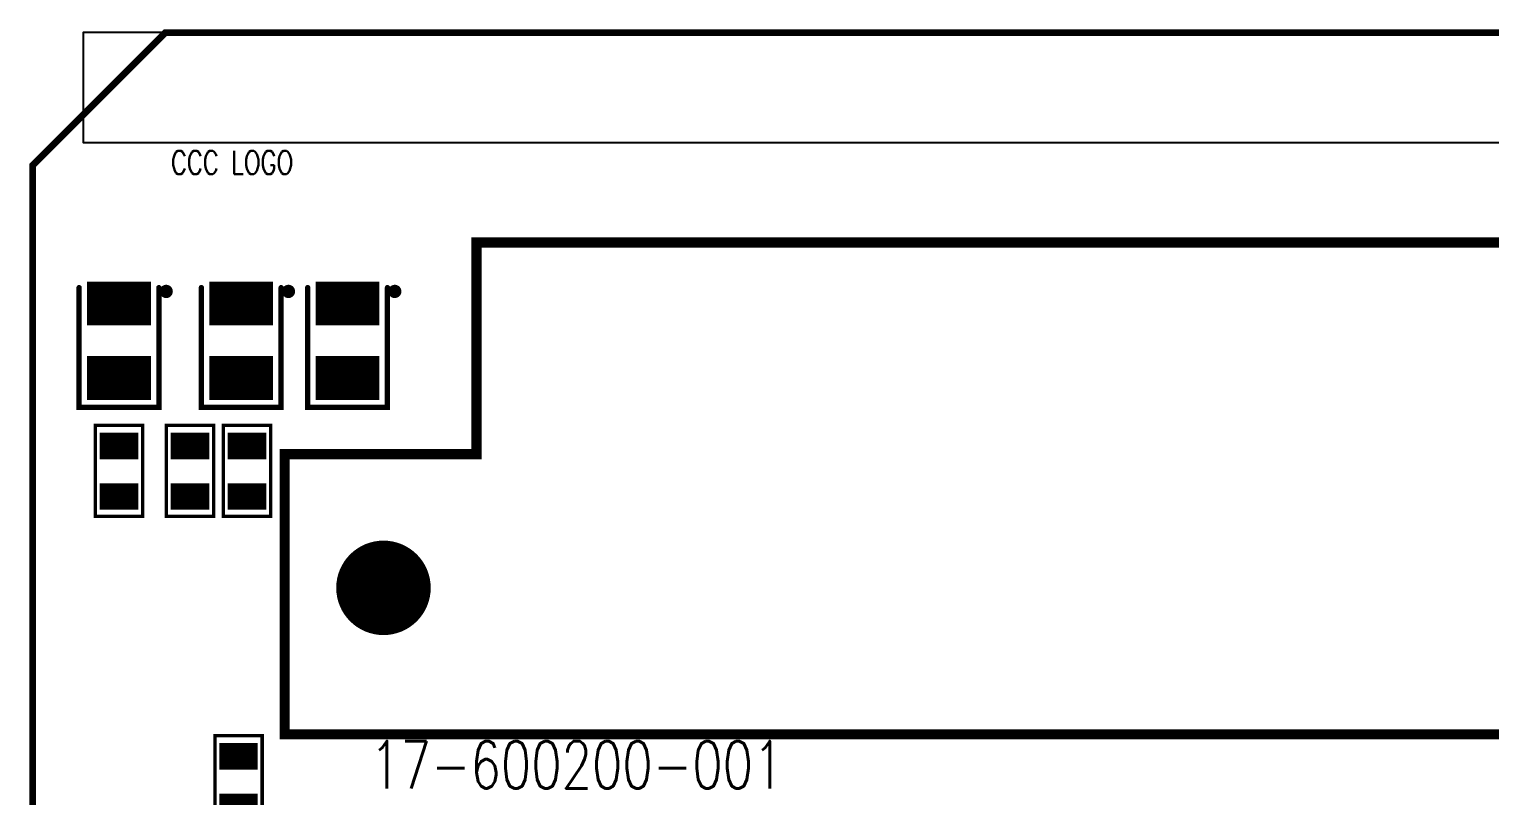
# Model space of a CAD drawing. Extents: x 0 to 127, y 0 to 167.
# Drawn here: x -0.1 to 54.8, y 123.7 to 152.5 of the extents above; entities that cross this region are included whole.
import ezdxf

# ---------------------------------------------------------------- set-up
doc = ezdxf.new("R2010")
doc.units = 0
doc.linetypes.add('KEEPOUT_10000000$0', pattern=[2, 1, 1])
for name, color, linetype in [('2D_LINE_126', 222, 'CONTINUOUS'), ('BOARD_OUTLINE_00', 254, 'CONTINUOUS'), ('DRIL_NPLTE_THRU_01', 3, 'CONTINUOUS'), ('DRIL_PLTE_THRU_01', 3, 'CONTINUOUS'), ('DRIL_SYMBOL', 254, 'CONTINUOUS'), ('KEEPOUT_00', 1, 'CONTINUOUS'), ('PADS_INNER', 106, 'CONTINUOUS'), ('PADS_TOP', 106, 'CONTINUOUS'), ('PART_TOP_2DLINE_126', 222, 'CONTINUOUS'), ('TEXT_126', 222, 'CONTINUOUS')]:
    doc.layers.add(name, color=color, linetype=linetype)
doc.styles.add('W0$127', font='simplex', dxfattribs={"width": 0.75})
doc.styles.add('W0$254', font='simplex', dxfattribs={"width": 0.75})

# ---------------------------------------------------------------- blocks, each defined once
blk = doc.blocks.new('SMOOTH_0$254')
at = {"const_width": 0.127}
blk.add_lwpolyline([(-0.0635, 0, 1), (0.0635, 0, 1)], format="xyb", close=True, dxfattribs=at)
blk = doc.blocks.new('BOARD_3329')
at = {"layer": 'BOARD_OUTLINE_00', "const_width": 0.254}
blk.add_lwpolyline([(5.588, -10.84199), (10.58799, -5.842), (131.318, -5.842), (132.588, -7.112), (132.588, -156.972), (131.318, -158.242), (16.088106, -158.242), (5.588, -65.8368)], close=True, dxfattribs=at)
at = {"layer": 'BOARD_OUTLINE_00'}
for p in [(10.58799, -5.842), (5.588, -10.84199)]:
    blk.add_blockref('SMOOTH_0$254', p, dxfattribs=at)
blk = doc.blocks.new('SMOOTH_0$381')
at = {"const_width": 0.1905}
blk.add_lwpolyline([(-0.09525, 0, 1), (0.09525, 0, 1)], format="xyb", close=True, dxfattribs=at)
blk = doc.blocks.new('DRAWING_3331')
at = {"layer": '2D_LINE_126', "const_width": 0.381}
blk.add_lwpolyline([(-0.7614, 1.1424), (-0.7614, -6.8276), (6.7386, -6.8276), (6.7386, -17.3676), (-49.9814, -17.3676), (-49.9814, -6.8276), (-42.7614, -6.8276), (-42.7614, 1.1424)], close=True, dxfattribs=at)
at = {"layer": '2D_LINE_126'}
for p in [(-42.7614, 1.1424), (-49.9814, -6.8276), (-42.7614, -6.8276), (-49.9814, -17.3676)]:
    blk.add_blockref('SMOOTH_0$381', p, dxfattribs=at)
blk = doc.blocks.new('KEEPOUT_18')
at = {"layer": 'KEEPOUT_00', "linetype": 'KEEPOUT_10000000$0'}
blk.add_lwpolyline([(19.7612, 0), (-105.41, 0), (-105.41, -4.1402), (19.7612, -4.1402)], close=True, dxfattribs=at)
blk = doc.blocks.new('SMOOTH_0$127')
at = {"const_width": 0.0635}
blk.add_lwpolyline([(-0.03175, 0, 1), (0.03175, 0, 1)], format="xyb", close=True, dxfattribs=at)
blk = doc.blocks.new('PART_BODY_TOP_3341')
at = {"layer": 'PART_TOP_2DLINE_126', "const_width": 0.127}
blk.add_lwpolyline([(-0.889, -1.7272), (-0.889, 1.7018), (0.889, 1.7018), (0.889, -1.7272)], close=True, dxfattribs=at)
at = {"layer": 'PART_TOP_2DLINE_126'}
for p in [(-0.889, 1.7018), (0.889, 1.7018), (-0.889, -1.7272), (0.889, -1.7272)]:
    blk.add_blockref('SMOOTH_0$127', p, dxfattribs=at)
blk = doc.blocks.new('DRIL_HOLE_0')
blk.add_lwpolyline([(0, 0, 1), (0, 0, 1)], format="xyb", close=True)
blk = doc.blocks.new('PAD_0')
blk.add_lwpolyline([(0, 0, 1), (0, 0, 1)], format="xyb", close=True)
blk = doc.blocks.new('PAD_2')
at = {"const_width": 1}
blk.add_lwpolyline([(-0.725, 0), (0.725, 0)], dxfattribs=at)
blk = doc.blocks.new('STK_TOP_133')
at = {"layer": 'DRIL_NPLTE_THRU_01'}
blk.add_blockref('DRIL_HOLE_0', (0, 0), dxfattribs=at)
at = {"layer": 'PADS_INNER'}
blk.add_blockref('PAD_0', (0, 0), dxfattribs=at)
at = {"layer": 'PADS_TOP'}
blk.add_blockref('PAD_2', (0, 0), dxfattribs=at)
blk = doc.blocks.new('SYM_TOP_11')
for name, p in [('PART_BODY_TOP_3341', (0, 0)), ('STK_TOP_133', (0, 0.95)), ('STK_TOP_133', (0, -0.95))]:
    blk.add_blockref(name, p)
blk = doc.blocks.new('PART_TOP_22')
blk.add_blockref('SYM_TOP_11', (0, 0))
blk = doc.blocks.new('PART_TOP_40')
blk.add_blockref('SYM_TOP_11', (0, 0))
blk = doc.blocks.new('SMOOTH_0$2')
at = {"const_width": 0.1}
blk.add_lwpolyline([(-0.05, 0, 1), (0.05, 0, 1)], format="xyb", close=True, dxfattribs=at)
blk = doc.blocks.new('PART_BODY_TOP_3351')
at = {"layer": 'PART_TOP_2DLINE_126', "const_width": 0.25}
blk.add_lwpolyline([(-1.9822, 1.7762, 1), (-1.7322, 1.7762, 1)], format="xyb", close=True, dxfattribs=at)
at = {"layer": 'PART_TOP_2DLINE_126', "const_width": 0.2}
blk.add_lwpolyline([(-2, 1.5), (2.5, 1.5), (2.5, -1.5), (-2, -1.5)], dxfattribs=at)
at = {"layer": 'PART_TOP_2DLINE_126'}
for p in [(-2, 1.5), (2.5, 1.5), (-2, -1.5), (2.5, -1.5)]:
    blk.add_blockref('SMOOTH_0$2', p, dxfattribs=at)
blk = doc.blocks.new('PAD_14')
at = {"const_width": 1.65}
blk.add_lwpolyline([(-1.2, 0), (1.2, 0)], dxfattribs=at)
blk = doc.blocks.new('STK_TOP_131')
at = {"layer": 'DRIL_NPLTE_THRU_01'}
blk.add_blockref('DRIL_HOLE_0', (0, 0), dxfattribs=at)
at = {"layer": 'PADS_INNER'}
blk.add_blockref('PAD_0', (0, 0), dxfattribs=at)
at = {"layer": 'PADS_TOP', "rotation": 90}
blk.add_blockref('PAD_14', (0, 0), dxfattribs=at)
blk = doc.blocks.new('SYM_TOP_21')
for name, p in [('STK_TOP_131', (-1.4, 0)), ('PART_BODY_TOP_3351', (0, 0)), ('STK_TOP_131', (1.4, 0))]:
    blk.add_blockref(name, p)
blk = doc.blocks.new('PART_TOP_77')
blk.add_blockref('SYM_TOP_21', (0, 0))
blk = doc.blocks.new('PART_TOP_97')
blk.add_blockref('SYM_TOP_21', (0, 0))
blk = doc.blocks.new('PART_TOP_98')
blk.add_blockref('SYM_TOP_21', (0, 0))
blk = doc.blocks.new('PART_TOP_99')
blk.add_blockref('SYM_TOP_11', (0, 0))
blk = doc.blocks.new('PART_TOP_100')
blk.add_blockref('SYM_TOP_11', (0, 0))
blk = doc.blocks.new('DRIL_SYMBOL_3$556')
at = {"layer": 'DRIL_SYMBOL', "const_width": 0.0508}
for points in [[(-0.254, 0), (0.254, 0)], [(0, -0.254), (0, 0.254)]]:
    blk.add_lwpolyline(points, dxfattribs=at)
blk = doc.blocks.new('DRIL_HOLE_3$556')
at = {"const_width": 1.778}
blk.add_lwpolyline([(-0.889, 0, 1), (0.889, 0, 1)], format="xyb", close=True, dxfattribs=at)
blk.add_blockref('DRIL_SYMBOL_3$556', (0, 0))
blk = doc.blocks.new('PAD_15')
at = {"const_width": 1.778}
blk.add_lwpolyline([(0, -0.889, 1), (0, 0.889, 1)], format="xyb", close=True, dxfattribs=at)
blk = doc.blocks.new('STK_TOP_57')
at = {"layer": 'DRIL_PLTE_THRU_01'}
blk.add_blockref('DRIL_HOLE_3$556', (0, 0), dxfattribs=at)
at = {"layer": 'PADS_INNER'}
blk.add_blockref('PAD_15', (0, 0), dxfattribs=at)
at = {"layer": 'PADS_TOP'}
blk.add_blockref('PAD_15', (0, 0), dxfattribs=at)
blk = doc.blocks.new('SYM_TOP_25')
blk.add_blockref('STK_TOP_57', (0, 0))
blk = doc.blocks.new('PART_TOP_106')
blk.add_blockref('SYM_TOP_25', (0, 0))

msp = doc.modelspace()

# ---------------------------------------------------------------- block references
for name, p in [('BOARD_3329', (-5.588, 158.242)), ('KEEPOUT_18', (107.315, 152.4)), ('DRAWING_3331', (59.4614, 143.3576)), ('PART_TOP_106', (13.200126, 131.500118))]:
    msp.add_blockref(name, p)
for name, p, rotation in [('PART_TOP_77', (3.25, 140.8), 270), ('PART_TOP_97', (7.85, 140.8), 270), ('PART_TOP_98', (11.85, 140.8), 270), ('PART_TOP_22', (3.24993, 135.89), 180), ('PART_TOP_99', (5.919724, 135.89), 180), ('PART_TOP_100', (8.065516, 135.89), 180), ('PART_TOP_40', (7.747, 124.206), 180)]:
    msp.add_blockref(name, p, dxfattribs=dict(rotation=rotation))

# ---------------------------------------------------------------- texts
at = {"layer": 'TEXT_126', "width": 0.75}
for s, height, style, p in [('CCC LOGO', 0.889, 'W0$127', (5.207, 147.066)), ('17-600200-001', 1.778, 'W0$254', (12.7, 123.952))]:
    msp.add_text(s, height=height, dxfattribs=dict(at, style=style)).set_placement(p)

doc.saveas('drawing.dxf')
